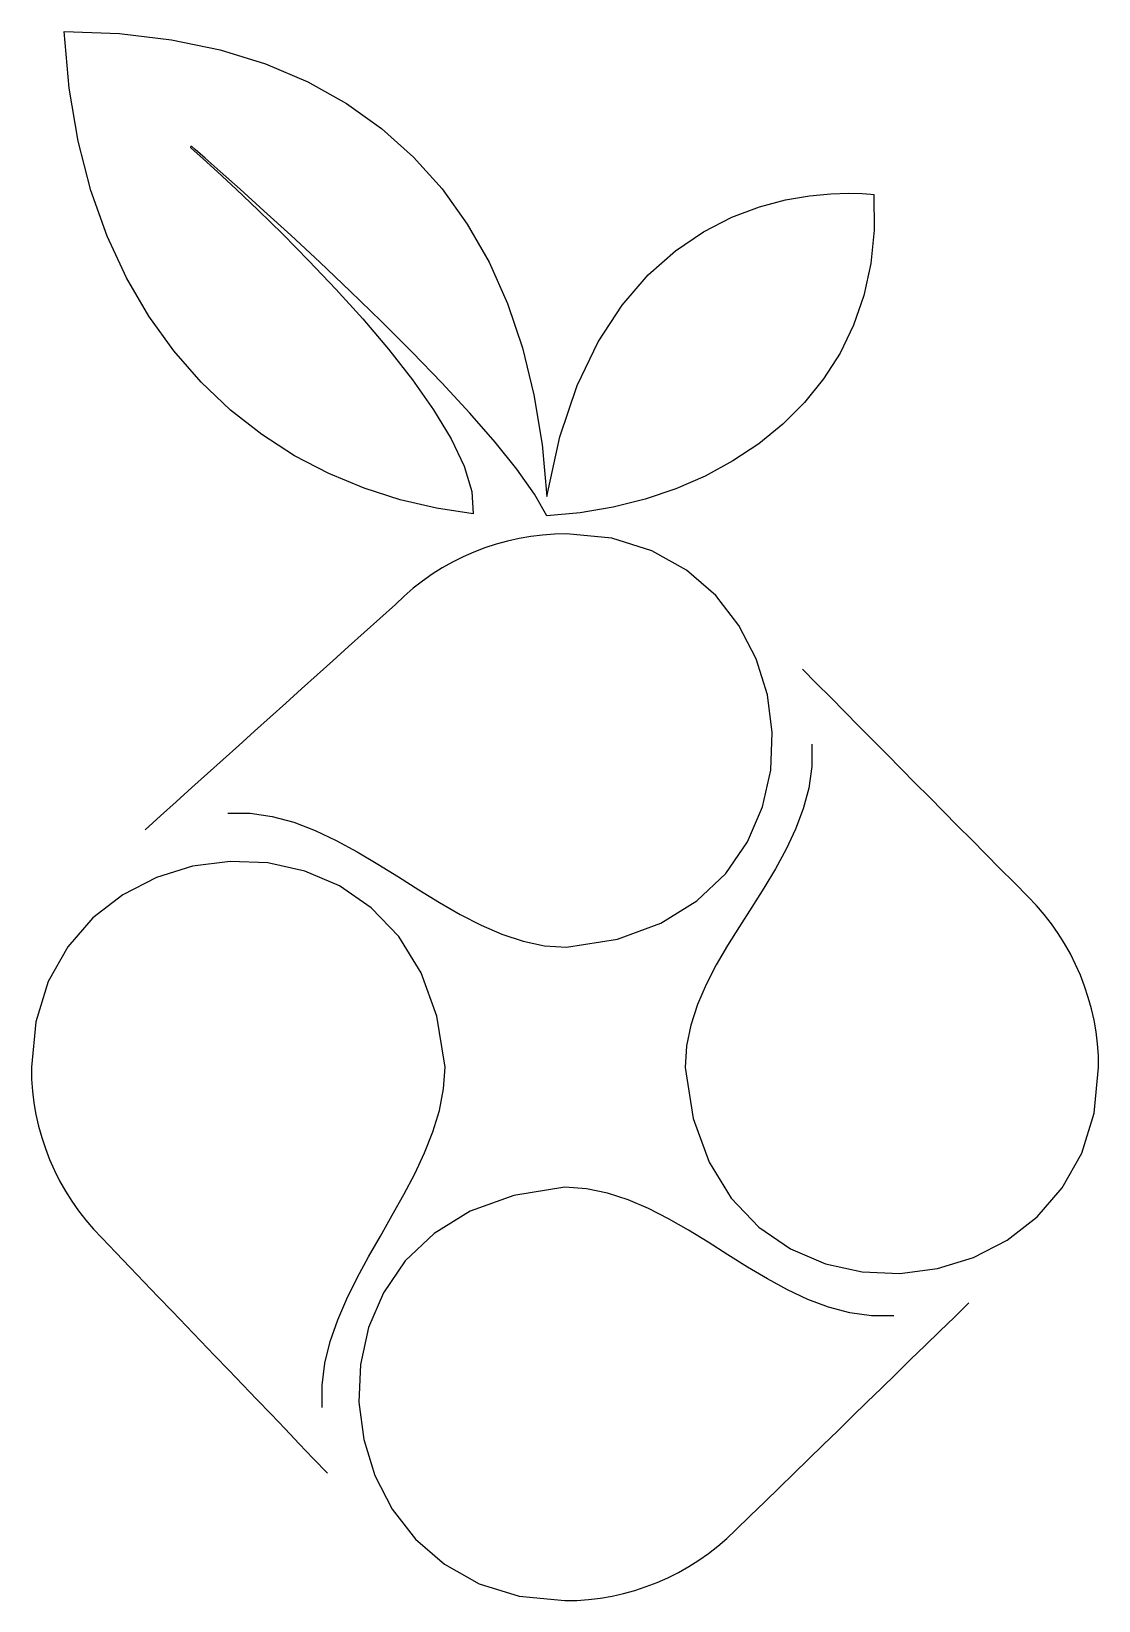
# Model space of a CAD drawing. Extents: x 0 to 13.1, y 0 to 19.4.
import ezdxf

# ---------------------------------------------------------------- set-up
doc = ezdxf.new("R2010")
doc.units = 0
doc.layers.get('0').update_dxf_attribs({"linetype": 'CONTINUOUS'})

msp = doc.modelspace()

# ---------------------------------------------------------------- linework, layer by layer
at = {"color": 7}
msp.add_lwpolyline([(5.441429, 13.413235), (4.989125, 13.479994), (4.539709, 13.584172), (4.09649, 13.726455), (3.662774, 13.907532), (3.241869, 14.128087), (2.837083, 14.388808), (2.451722, 14.690383), (2.089094, 15.033496), (1.752506, 15.418836), (1.445266, 15.847089), (1.170682, 16.318942), (0.93206, 16.835081), (0.732707, 17.396194), (0.575933, 18.002967), (0.465043, 18.656087), (0.403344, 19.35624), (1.085315, 19.330477), (1.726339, 19.254087), (2.326318, 19.12842), (2.885155, 18.954826), (3.402751, 18.734653), (3.879007, 18.469253), (4.313827, 18.159973), (4.707112, 17.808164), (5.058763, 17.415175), (5.368683, 16.982356), (5.636773, 16.511056), (5.862936, 16.002625), (6.047074, 15.458413), (6.189087, 14.879768), (6.288878, 14.268041), (6.34635, 13.624581), (6.508347, 14.360983), (6.722875, 14.994636), (6.981242, 15.533162), (7.274758, 15.984184), (7.594734, 16.355322), (7.932478, 16.6542), (8.2793, 16.888438), (8.626511, 17.06566), (8.96542, 17.193487), (9.287335, 17.279542), (9.583568, 17.331445), (9.845428, 17.35682), (10.064224, 17.363288), (10.231267, 17.35847), (10.337865, 17.349991), (10.375329, 17.345471), (10.380527, 16.908687), (10.338769, 16.494515), (10.252774, 16.103524), (10.125262, 15.736279), (9.958951, 15.393348), (9.75656, 15.075298), (9.520807, 14.782695), (9.254411, 14.516106), (8.960092, 14.276099), (8.640566, 14.063239), (8.298554, 13.878095), (7.936774, 13.721231), (7.557945, 13.593217), (7.164786, 13.494618), (6.760014, 13.426), (6.34635, 13.387933), (6.19426, 13.656081), (5.97911, 13.961551), (5.710954, 14.296808), (5.399848, 14.654314), (5.055848, 15.026532), (4.689007, 15.405925), (4.309382, 15.784956), (3.927027, 16.156089), (3.551998, 16.511785), (3.194349, 16.844509), (2.864136, 17.146722), (2.571414, 17.410889), (2.326238, 17.629472), (2.138663, 17.794934), (2.018744, 17.899739), (1.976537, 17.936348), (1.974935, 17.937487), (1.973273, 17.938274), (1.97158, 17.938731), (1.969884, 17.938882), (1.968212, 17.938744), (1.966605, 17.93834), (1.965084, 17.937694), (1.96367, 17.936824), (1.962405, 17.935753), (1.961318, 17.934503), (1.96044, 17.933095), (1.9598, 17.931551), (1.959413, 17.929892), (1.959335, 17.928139), (1.959573, 17.926315), (1.960169, 17.92444), (2.00072, 17.888755), (2.115187, 17.786517), (2.292789, 17.624951), (2.522744, 17.411283), (2.794271, 17.152737), (3.096589, 16.856539), (3.418918, 16.529914), (3.750475, 16.180087), (4.08048, 15.814284), (4.398151, 15.439729), (4.692708, 15.063648), (4.953369, 14.693266), (5.169353, 14.335808), (5.329879, 13.9985), (5.42416, 13.688569)], close=True, dxfattribs=at)
for points in [[(2.418013, 9.725462), (2.694267, 9.724554), (2.965339, 9.685168), (3.231895, 9.612628), (3.494601, 9.51225), (3.754121, 9.38935), (4.011122, 9.249245), (4.266269, 9.097251), (4.520226, 8.938686), (4.773661, 8.778864), (5.027237, 8.623103), (5.281622, 8.476719), (5.53748, 8.345029), (5.795476, 8.233349), (6.056276, 8.146995), (6.320546, 8.091284), (6.588952, 8.071525), (7.217441, 8.173364), (7.752974, 8.368144), (8.197514, 8.642136), (8.553024, 8.981608), (8.821464, 9.37283), (9.004798, 9.80207), (9.104987, 10.255598), (9.123994, 10.719683), (9.063781, 11.180592), (8.92631, 11.624597), (8.713544, 12.037966), (8.427443, 12.406967), (8.069972, 12.717869), (7.643092, 12.956943), (7.148764, 13.110457), (6.588952, 13.164679), (6.588952, 13.164679), (6.588952, 13.164679), (6.588952, 13.164679), (6.588952, 13.164679), (6.588952, 13.164679), (6.588952, 13.164679), (6.588952, 13.164679), (6.588952, 13.164679), (6.588952, 13.164679), (6.588952, 13.164679), (6.588952, 13.164679), (6.588952, 13.164679), (6.588952, 13.164679), (6.588952, 13.164679), (6.588952, 13.164679), (6.588952, 13.164679), (6.441434, 13.16139), (6.294903, 13.150835), (6.149604, 13.133117), (6.005784, 13.108338), (5.863686, 13.076599), (5.723556, 13.038), (5.58564, 12.992643), (5.450181, 12.940628), (5.317425, 12.882056), (5.187618, 12.81703), (5.061005, 12.745649), (4.93783, 12.668015), (4.818338, 12.584229), (4.702775, 12.494392), (4.591386, 12.398604), (4.484416, 12.296968), (4.291587, 12.123253), (4.098758, 11.949539), (3.905928, 11.775825), (3.713098, 11.60211), (3.520269, 11.428396), (3.32744, 11.254682), (3.13461, 11.080968), (2.941781, 10.907253), (2.748951, 10.733539), (2.556122, 10.559825), (2.363292, 10.38611), (2.170463, 10.212396), (1.977633, 10.038682), (1.784804, 9.864967), (1.591974, 9.691253), (1.399145, 9.517539)], [(9.610806, 10.572767), (9.610943, 10.298633), (9.57453, 10.033549), (9.506608, 9.776296), (9.41222, 9.525653), (9.296408, 9.280398), (9.164214, 9.039311), (9.020679, 8.801172), (8.870847, 8.564759), (8.71976, 8.328852), (8.572458, 8.09223), (8.433985, 7.853672), (8.309382, 7.611958), (8.203692, 7.365867), (8.121956, 7.114178), (8.069217, 6.85567), (8.050517, 6.589123), (8.15162, 5.960634), (8.345854, 5.4251), (8.61947, 4.98056), (8.958717, 4.625051), (9.349844, 4.35661), (9.7791, 4.173277), (10.232736, 4.073088), (10.697, 4.05408), (11.158142, 4.114293), (11.602412, 4.251764), (12.016058, 4.46453), (12.385331, 4.750631), (12.696479, 5.108102), (12.935752, 5.534983), (13.0894, 6.02931), (13.143671, 6.589123), (13.143671, 6.589123), (13.143671, 6.589123), (13.143671, 6.589123), (13.143671, 6.589123), (13.143671, 6.589123), (13.143671, 6.589123), (13.143671, 6.589123), (13.143671, 6.589123), (13.143671, 6.589123), (13.143671, 6.589123), (13.143671, 6.589123), (13.143671, 6.589123), (13.143671, 6.589123), (13.143671, 6.589123), (13.143671, 6.589123), (13.143671, 6.589123), (13.140382, 6.736641), (13.129827, 6.883172), (13.11211, 7.02847), (13.087331, 7.17229), (13.055591, 7.314388), (13.016992, 7.454518), (12.971634, 7.592435), (12.919619, 7.727893), (12.861048, 7.860649), (12.796021, 7.990456), (12.724641, 8.11707), (12.647007, 8.240245), (12.56322, 8.359736), (12.473383, 8.475299), (12.377596, 8.586688), (12.27596, 8.693658), (12.102246, 8.868929), (11.928531, 9.044199), (11.754817, 9.21947), (11.581103, 9.39474), (11.407388, 9.570011), (11.233674, 9.745281), (11.05996, 9.920552), (10.886245, 10.095823), (10.712531, 10.271093), (10.538817, 10.446364), (10.365102, 10.621634), (10.191388, 10.796905), (10.017674, 10.972176), (9.843959, 11.147446), (9.670245, 11.322717), (9.496531, 11.497987)], [(3.581177, 2.400725), (3.580522, 2.677226), (3.615449, 2.948997), (3.681061, 3.216642), (3.772455, 3.480763), (3.884723, 3.741965), (4.012962, 4.000849), (4.152266, 4.258022), (4.297731, 4.514087), (4.444452, 4.769644), (4.587524, 5.0253), (4.722042, 5.281657), (4.843101, 5.539318), (4.945796, 5.798887), (5.025223, 6.060967), (5.076475, 6.326163), (5.094642, 6.595076), (4.993523, 7.223565), (4.799242, 7.759098), (4.525552, 8.203639), (4.18621, 8.559148), (3.794971, 8.827588), (3.365589, 9.010922), (2.911818, 9.111111), (2.447415, 9.130118), (1.986134, 9.069905), (1.54173, 8.932434), (1.127958, 8.719668), (0.758573, 8.433568), (0.44733, 8.076096), (0.207983, 7.649216), (0.054288, 7.154888), (0, 6.595076), (0, 6.595076), (0, 6.595076), (0, 6.595076), (0, 6.595076), (0, 6.595076), (0, 6.595076), (0, 6.595076), (0, 6.595076), (0, 6.595076), (0, 6.595076), (0, 6.595076), (0, 6.595076), (0, 6.595076), (0, 6.595076), (0, 6.595076), (0, 6.595076), (0.003291, 6.447558), (0.013845, 6.301027), (0.031562, 6.155729), (0.056341, 6.011908), (0.088081, 5.86981), (0.12668, 5.729681), (0.172037, 5.591764), (0.224052, 5.456305), (0.282623, 5.32355), (0.34765, 5.193743), (0.419031, 5.067129), (0.496665, 4.943954), (0.580451, 4.824462), (0.670288, 4.7089), (0.766075, 4.597511), (0.867712, 4.490541), (1.041333, 4.309511), (1.214954, 4.12848), (1.388575, 3.94745), (1.562197, 3.766418), (1.735818, 3.585388), (1.909439, 3.404358), (2.083061, 3.223328), (2.256682, 3.042298), (2.430303, 2.861266), (2.603925, 2.680236), (2.777546, 2.499205), (2.951167, 2.318175), (3.124788, 2.137143), (3.29841, 1.956113), (3.472031, 1.775083), (3.645652, 1.594053)], [(10.621995, 3.531949), (10.347055, 3.532089), (10.079698, 3.569231), (9.818912, 3.638295), (9.563697, 3.734194), (9.313036, 3.851777), (9.065923, 3.985949), (8.821351, 4.131598), (8.578311, 4.283613), (8.335793, 4.436884), (8.092791, 4.586302), (7.848295, 4.726753), (7.601297, 4.853127), (7.350788, 4.960315), (7.09576, 5.043205), (6.835205, 5.096687), (6.568115, 5.11565), (5.939626, 5.014548), (5.404093, 4.820313), (4.959552, 4.546697), (4.604043, 4.207451), (4.335602, 3.816324), (4.152269, 3.387068), (4.052079, 2.933432), (4.033073, 2.469167), (4.093286, 2.008026), (4.230756, 1.563756), (4.443523, 1.150109), (4.729623, 0.780837), (5.087095, 0.469689), (5.513975, 0.230415), (6.008302, 0.076768), (6.568115, 0.022496), (6.568115, 0.022496), (6.568115, 0.022496), (6.568115, 0.022496), (6.568115, 0.022496), (6.568115, 0.022496), (6.568115, 0.022496), (6.568115, 0.022496), (6.568115, 0.022496), (6.568115, 0.022496), (6.568115, 0.022496), (6.568115, 0.022496), (6.568115, 0.022496), (6.568115, 0.022496), (6.568115, 0.022496), (6.568115, 0.022496), (6.568115, 0.022496), (6.715633, 0.025771), (6.862164, 0.036338), (7.007462, 0.054057), (7.151283, 0.078835), (7.29338, 0.110574), (7.43351, 0.149173), (7.571427, 0.194531), (7.706886, 0.246546), (7.839641, 0.305117), (7.969448, 0.370143), (8.096062, 0.441525), (8.219237, 0.519158), (8.338729, 0.602943), (8.454291, 0.69278), (8.56568, 0.788566), (8.67265, 0.890203), (8.85231, 1.065288), (9.031971, 1.240372), (9.211631, 1.415456), (9.391291, 1.590542), (9.570952, 1.765626), (9.750612, 1.94071), (9.930272, 2.115794), (10.109933, 2.290879), (10.289593, 2.465963), (10.469253, 2.641049), (10.648914, 2.816133), (10.828574, 2.991217), (11.008234, 3.166301), (11.187894, 3.341387), (11.367555, 3.516471), (11.547215, 3.691556)]]:
    msp.add_lwpolyline(points, dxfattribs=at)

doc.saveas('drawing.dxf')
